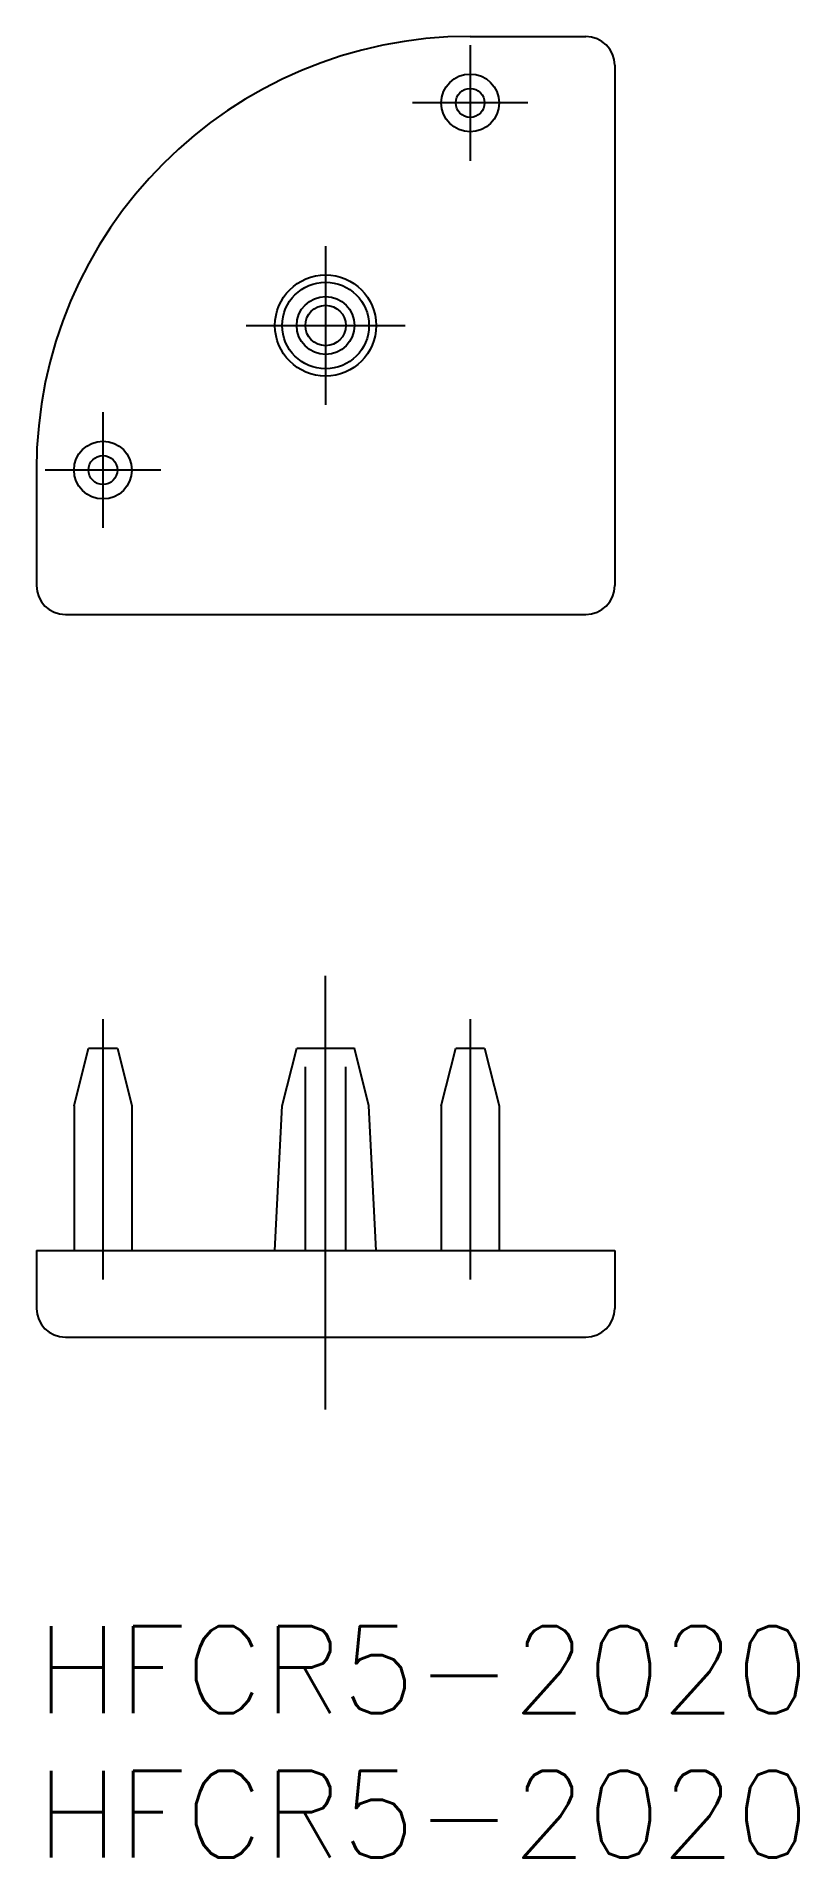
# Model space of a CAD drawing. Extents: x 0 to 26.4, y -8 to 55.
import ezdxf

# ---------------------------------------------------------------- set-up
doc = ezdxf.new("R2010")
doc.units = 0
doc.header["$LTSCALE"] = 0.5
doc.linetypes.add('CENTER', pattern=[50.8, 31.75, -6.35, 6.35, -6.35])
doc.linetypes.add('DASHED', pattern=[19.05, 12.7, -6.35])
for name, color, linetype in [('MSM_CENTER', 1, 'CENTER'), ('MSM_CONTINUOUS', 7, 'CONTINUOUS'), ('MSM_DASHED', 4, 'DASHED'), ('MSM_PART_NUMBER', 7, 'CONTINUOUS')]:
    doc.layers.add(name, color=color, linetype=linetype)
doc.styles.get("Standard").update_dxf_attribs({"font": 'txt.shx', "height": 3, "bigfont": 'bigfont.shx'})

# ---------------------------------------------------------------- blocks, each defined once
blk = doc.blocks.new('*U2')
at = {"layer": 'MSM_PART_NUMBER'}
blk.add_text('HFCR5-2020', height=3, dxfattribs=at).set_placement((0, -3))
blk = doc.blocks.new('*U3')
at = {"layer": 'MSM_PART_NUMBER'}
blk.add_text('HFCR5-2020', height=3, dxfattribs=at).set_placement((0, -8))

msp = doc.modelspace()

# ---------------------------------------------------------------- linework, layer by layer
at = {"layer": 'MSM_CENTER'}
for p, q in [((15, 54.7), (15, 50.7)), ((17, 52.7), (13, 52.7)), ((10, 47.75), (10, 42.25)), ((7.25, 45), (12.75, 45)), ((2.3, 42), (2.3, 38)), ((4.3, 40), (0.3, 40)), ((10, 7.5), (10, 22.5)), ((2.3, 21), (2.3, 12)), ((15, 21), (15, 12))]:
    msp.add_line(p, q, dxfattribs=at)
at = {"layer": 'MSM_CONTINUOUS'}
for p, q in [((15, 55), (19, 55)), ((20, 54), (20, 36)), ((0, 40), (0, 36)), ((1, 35), (19, 35)), ((1.3, 18), (1.8, 20)), ((1.8, 20), (2.8, 20)), ((2.8, 20), (3.3, 18)), ((8.5, 18), (9, 20)), ((9, 20), (11, 20)), ((11.5, 18), (11, 20)), ((14, 18), (14.5, 20)), ((14.5, 20), (15.5, 20)), ((15.5, 20), (16, 18)), ((1.3, 18), (1.3, 13)), ((3.3, 18), (3.3, 13)), ((8.25, 13), (8.5, 18)), ((11.75, 13), (11.5, 18)), ((14, 18), (14, 13)), ((16, 18), (16, 13)), ((0, 13), (20, 13)), ((0, 13), (0, 11)), ((20, 13), (20, 11)), ((1, 10), (19, 10))]:
    msp.add_line(p, q, dxfattribs=at)
for centre, radius in [((15, 52.7), 1), ((15, 52.7), 0.5), ((10, 45), 1.75), ((10, 45), 1.5), ((10, 45), 1), ((10, 45), 0.7), ((2.3, 40), 1), ((2.3, 40), 0.5)]:
    msp.add_circle(centre, radius, dxfattribs=at)
for centre, radius, start, end in [((15, 40), 15, 90, 180), ((19, 54), 1, 0, 90), ((1, 36), 1, 180, 270), ((19, 36), 1, 270, 0), ((1, 11), 1, 180, 270), ((19, 11), 1, 270, 0)]:
    msp.add_arc(centre, radius, start, end, dxfattribs=at)
at = {"layer": 'MSM_DASHED'}
for p, q in [((9.3, 13), (9.3, 20)), ((10.7, 13), (10.7, 20))]:
    msp.add_line(p, q, dxfattribs=at)

# ---------------------------------------------------------------- block references
at = {"layer": 'MSM_CONTINUOUS'}
for name in ['*U2', '*U3']:
    msp.add_blockref(name, (0, 0), dxfattribs=at)

doc.saveas('drawing.dxf')
